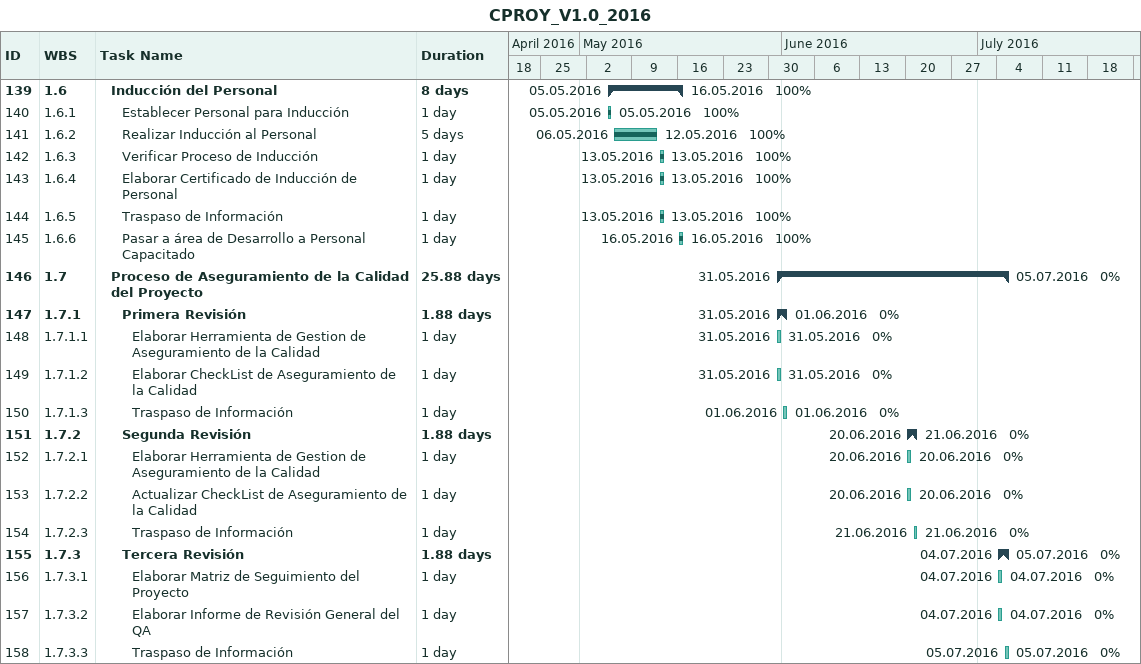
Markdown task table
CPROY_V1.0_2016

| ID | WBS | Task | Duration | Start | Finish | % complete |
|---|---|---|---|---|---|---|
| 139 | 1.6 | **Inducción del Personal** | 8d | 2016-05-05 | 2016-05-16 | 100 |
| 140 | 1.6.1 | Establecer Personal para Inducción | 1d | 2016-05-05 | 2016-05-05 | 100 |
| 141 | 1.6.2 | Realizar Inducción al Personal | 5d | 2016-05-06 | 2016-05-12 | 100 |
| 142 | 1.6.3 | Verificar Proceso de Inducción | 1d | 2016-05-13 | 2016-05-13 | 100 |
| 143 | 1.6.4 | Elaborar Certificado de Inducción de Personal | 1d | 2016-05-13 | 2016-05-13 | 100 |
| 144 | 1.6.5 | Traspaso de Información | 1d | 2016-05-13 | 2016-05-13 | 100 |
| 145 | 1.6.6 | Pasar a área de Desarrollo a Personal Capacitado | 1d | 2016-05-16 | 2016-05-16 | 100 |
| 146 | 1.7 | **Proceso de Aseguramiento de la Calidad del Proyecto** | 25.88d | 2016-05-31 | 2016-07-05 | 0 |
| 147 | 1.7.1 | **Primera Revisión** | 1.88d | 2016-05-31 | 2016-06-01 | 0 |
| 148 | 1.7.1.1 | Elaborar Herramienta de Gestion de Aseguramiento de la Calidad | 1d | 2016-05-31 | 2016-05-31 | 0 |
| 149 | 1.7.1.2 | Elaborar CheckList de Aseguramiento de la Calidad | 1d | 2016-05-31 | 2016-05-31 | 0 |
| 150 | 1.7.1.3 | Traspaso de Información | 1d | 2016-06-01 | 2016-06-01 | 0 |
| 151 | 1.7.2 | **Segunda Revisión** | 1.88d | 2016-06-20 | 2016-06-21 | 0 |
| 152 | 1.7.2.1 | Elaborar Herramienta de Gestion de Aseguramiento de la Calidad | 1d | 2016-06-20 | 2016-06-20 | 0 |
| 153 | 1.7.2.2 | Actualizar CheckList de Aseguramiento de la Calidad | 1d | 2016-06-20 | 2016-06-20 | 0 |
| 154 | 1.7.2.3 | Traspaso de Información | 1d | 2016-06-21 | 2016-06-21 | 0 |
| 155 | 1.7.3 | **Tercera Revisión** | 1.88d | 2016-07-04 | 2016-07-05 | 0 |
| 156 | 1.7.3.1 | Elaborar Matriz de Seguimiento del Proyecto | 1d | 2016-07-04 | 2016-07-04 | 0 |
| 157 | 1.7.3.2 | Elaborar Informe de Revisión General del QA | 1d | 2016-07-04 | 2016-07-04 | 0 |
| 158 | 1.7.3.3 | Traspaso de Información | 1d | 2016-07-05 | 2016-07-05 | 0 |
